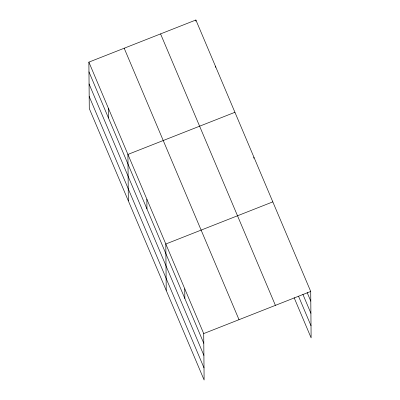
<?xml version="1.0" encoding="UTF-8"?>
<svg xmlns="http://www.w3.org/2000/svg" width="400" height="400" viewBox="0 0 400 400"><rect width="100%" height="100%" fill="white"/><g stroke="black" fill="none" stroke-linecap="round" stroke-linejoin="round"><path stroke-width="0.6" d="M88.88 62.13L203.71 333.585L204.115 380L89.285 108.545L88.88 62.13L195.885 20L310.715 291.455L311.12 337.87L294.12 297.675M234.93 112.295L127.92 154.425L128.325 200.84M272.825 201.875L165.815 244.005L166.22 290.42M203.71 333.585L310.715 291.455M307.16 292.575L310.8 301.185M302.89 294.34L310.91 313.29M298.63 296.48L311.015 325.765M160.575 33.905L275.405 305.36M124.19 48.225L239.02 319.685M88.96 71.86L203.795 343.315M89.07 83.965L203.9 355.42M89.175 96.435L204.01 367.895M253.875 157.085L253.885 158.3M215.405 66.15L215.42 67.365M195.885 20L195.895 21.215M184.76 288.795L184.845 298.525M146.865 199.215L146.95 208.945M108.4 108.275L108.485 118.005"/></g></svg>
